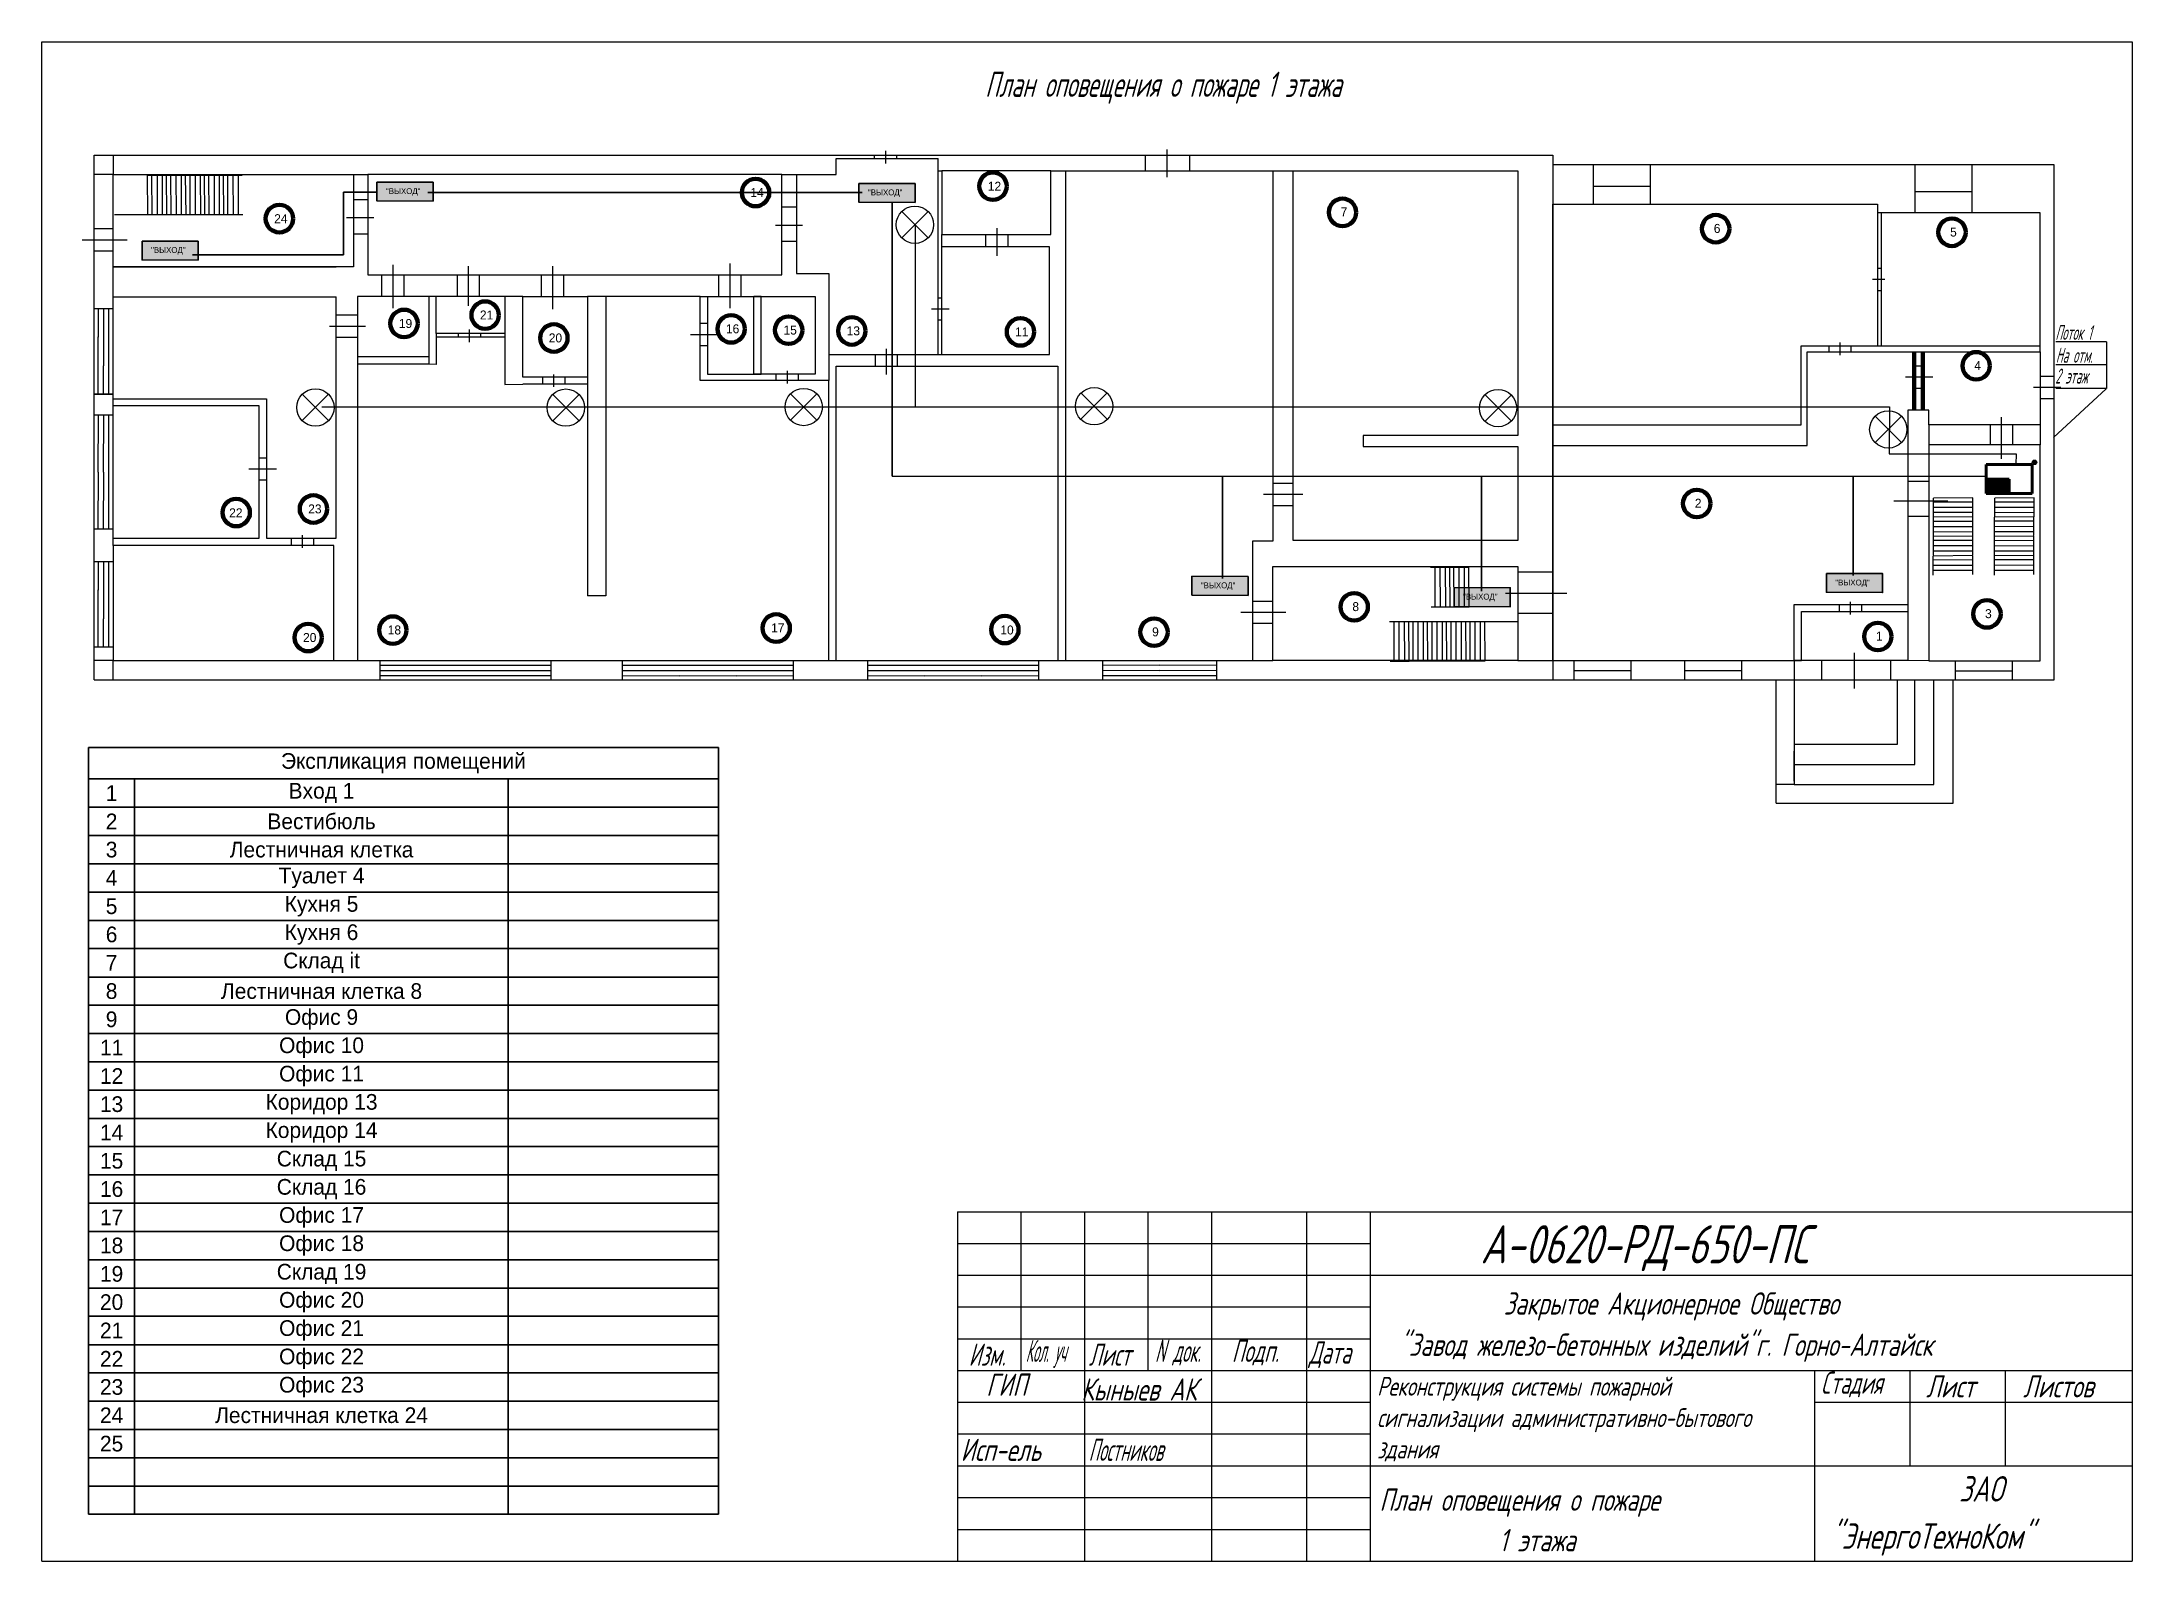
# Model space of a CAD drawing. Header units: millimetres. Extents: x 100 to 1433, y 100 to 1069.
import ezdxf

# ---------------------------------------------------------------- set-up
doc = ezdxf.new("R2010")
doc.units = ezdxf.units.MM
for name, color, linetype, lineweight in [('ИИ_ОФОРМЛЕНИЕ_025', 7, 'Continuous', 25), ('ППК и др. приБоры', 171, 'Continuous', 50), ('Рамка толстая', 7, 'Continuous', 60), ('ТОНКИЕ', 150, 'Continuous', 13)]:
    doc.layers.add(name, color=color, linetype=linetype, lineweight=lineweight)
for name, color, linetype in [('кабельная трасса', 7, 'Continuous'), ('приборы и датчики', 7, 'Continuous'), ('таблица', 7, 'Continuous')]:
    doc.layers.add(name, color=color, linetype=linetype)
doc.styles.add('Annotative', font='txt')
doc.styles.add('simplex', font='simplex.shx', dxfattribs={"width": 0.8, "oblique": 15})

# ---------------------------------------------------------------- blocks, each defined once
blk = doc.blocks.new('A$C134D03C4')
at = {"layer": 'ППК и др. приБоры'}
blk.add_hatch(color=256, dxfattribs=at).paths.add_polyline_path([(4, 0), (4, 2.5), (0, 2.5), (0, 0)])
for p, q in [((0, 5), (0, 0)), ((8, 5), (0, 5)), ((8, 0), (8, 5)), ((4, 2.5), (0, 2.5)), ((0, 0), (8, 0)), ((4, 0), (4, 2.5))]:
    blk.add_line(p, q, dxfattribs=at)
blk = doc.blocks.new('*T10')
at = {"color": 0, "linetype": 'ByBlock', "lineweight": -2, "transparency": 16777216}
for p, q in [((0, 0), (401.8, 0)), ((0, 0), (0, -488.8)), ((401.8, 0), (401.8, -488.8)), ((0, -20), (401.8, -20)), ((29.5, -20), (29.5, -488.8)), ((267.8, -20), (267.8, -488.8)), ((0, -38.1), (401.8, -38.1)), ((0, -56.1), (401.8, -56.1)), ((0, -74.1), (401.8, -74.1)), ((0, -92.2), (401.8, -92.2)), ((0, -110.2), (401.8, -110.2)), ((0, -128.2), (401.8, -128.2)), ((0, -146.3), (401.8, -146.3)), ((0, -164.3), (401.8, -164.3)), ((0, -182.3), (401.8, -182.3)), ((0, -200.3), (401.8, -200.3)), ((0, -218.4), (401.8, -218.4)), ((0, -236.4), (401.8, -236.4)), ((0, -254.4), (401.8, -254.4)), ((0, -272.5), (401.8, -272.5)), ((0, -290.5), (401.8, -290.5)), ((0, -308.5), (401.8, -308.5)), ((0, -326.6), (401.8, -326.6)), ((0, -344.6), (401.8, -344.6)), ((0, -362.6), (401.8, -362.6)), ((0, -380.7), (401.8, -380.7)), ((0, -398.7), (401.8, -398.7)), ((0, -416.7), (401.8, -416.7)), ((0, -434.8), (401.8, -434.8)), ((0, -452.8), (401.8, -452.8)), ((0, -470.8), (401.8, -470.8)), ((0, -488.8), (401.8, -488.8))]:
    blk.add_line(p, q, dxfattribs=at)
at = {"layer": 'таблица', "color": 0, "transparency": 16777216, "char_height": 10, "attachment_point": 5}
for s, insert, width in [('Экспликация помещений', (200.9, -10), 398.751), ('1', (14.8, -29), 26.547), ('Вход 1', (148.7, -29), 235.287), ('2', (14.8, -47.1), 26.547), ('Вестибюль', (148.7, -47.1), 235.287), ('3', (14.8, -65.1), 26.547), ('Лестничная клетка', (148.7, -65.1), 235.287), ('4', (14.8, -83.1), 26.547), ('Туалет 4', (148.7, -83.1), 235.287), ('5', (14.8, -101.2), 26.547), ('Кухня 5', (148.7, -101.2), 235.287), ('6', (14.8, -119.2), 26.547), ('Кухня 6', (148.7, -119.2), 235.287), ('7', (14.8, -137.2), 26.547), ('Склад it', (148.7, -137.2), 235.287), ('8', (14.8, -155.3), 26.547), ('Лестничная клетка 8', (148.7, -155.3), 235.287), ('9', (14.8, -173.3), 26.547), ('Офис 9', (148.7, -173.3), 235.287), ('11', (14.8, -191.3), 26.547), ('Офис 10', (148.7, -191.3), 235.287), ('12', (14.8, -209.4), 26.547), ('Офис 11', (148.7, -209.4), 235.287), ('13', (14.8, -227.4), 26.547), ('Коридор 13', (148.7, -227.4), 235.287), ('Коридор 14', (148.7, -245.4), 235.287), ('14', (14.8, -245.4), 26.547), ('15', (14.8, -263.5), 26.547), ('Склад 15', (148.7, -263.5), 235.287), ('16', (14.8, -281.5), 26.547), ('Склад 16', (148.7, -281.5), 235.287), ('Офис 17', (148.7, -299.5), 235.287), ('17', (14.8, -299.5), 26.547), ('18', (14.8, -317.5), 26.547), ('Офис 18', (148.7, -317.5), 235.287), ('19', (14.8, -335.6), 26.547), ('Склад 19', (148.7, -335.6), 235.287), ('Офис 20', (148.7, -353.6), 235.287), ('20', (14.8, -353.6), 26.547), ('21', (14.8, -371.6), 26.547), ('Офис 21', (148.7, -371.6), 235.287), ('22', (14.8, -389.7), 26.547), ('Офис 22', (148.7, -389.7), 235.287), ('23', (14.8, -407.7), 26.547), ('Офис 23', (148.7, -407.7), 235.287), ('24', (14.8, -425.7), 26.547), ('Лестничная клетка 24', (148.7, -425.7), 235.287), ('25', (14.8, -443.8), 26.547)]:
    blk.add_mtext(s, dxfattribs=dict(at, insert=insert, width=width))

msp = doc.modelspace()

# ---------------------------------------------------------------- hatches: boundary and pattern name
at = {"layer": 'кабельная трасса', "lineweight": 9}
h = msp.add_hatch(color=256, dxfattribs=at)
edge = h.paths.add_edge_path()
edge.add_arc((1370.8, 800.5), 1.43, 0, 360)
at = {"layer": 'приборы и датчики'}
h = msp.add_hatch(color=3, dxfattribs=at)
h.dxf.hatch_style = 1
h.paths.add_polyline_path([(313.7, 967.2), (349.5, 967.1), (349.5, 979.1), (313.7, 979.2)])
h.paths.add_polyline_path([(318.5, 970), (344.8, 970), (344.8, 976.3), (318.5, 976.3)], flags=24)
h = msp.add_hatch(color=3, dxfattribs=at)
h.dxf.hatch_style = 1
h.paths.add_polyline_path([(621.1, 966.4), (656.9, 966.2), (656.9, 978.3), (621.1, 978.4)])
h.paths.add_polyline_path([(625.9, 969.2), (652.2, 969.2), (652.2, 975.5), (625.9, 975.5)], flags=24)
h = msp.add_hatch(color=3, dxfattribs=at)
h.dxf.hatch_style = 1
h.paths.add_polyline_path([(164, 929.6), (199.7, 929.5), (199.7, 941.5), (164, 941.6)])
h.paths.add_polyline_path([(168.8, 932.5), (195, 932.5), (195, 938.7), (168.8, 938.7)], flags=24)
h = msp.add_hatch(color=3, dxfattribs=at)
h.dxf.hatch_style = 1
h.paths.add_polyline_path([(833.5, 715.9), (869.3, 715.7), (869.3, 727.7), (833.5, 727.9)])
h.paths.add_polyline_path([(838.3, 718.7), (864.5, 718.7), (864.5, 724.9), (838.3, 724.9)], flags=24)
h = msp.add_hatch(color=3, dxfattribs=at)
h.dxf.hatch_style = 1
h.paths.add_polyline_path([(1000.7, 708.7), (1036.5, 708.5), (1036.5, 720.6), (1000.7, 720.7)])
h.paths.add_polyline_path([(1005.5, 711.5), (1031.7, 711.5), (1031.7, 717.7), (1005.5, 717.7)], flags=24)
h = msp.add_hatch(color=3, dxfattribs=at)
h.dxf.hatch_style = 1
h.paths.add_polyline_path([(1238.1, 717.7), (1273.9, 717.5), (1273.9, 729.6), (1238.1, 729.7)])
h.paths.add_polyline_path([(1242.9, 720.5), (1269.1, 720.5), (1269.1, 726.8), (1242.9, 726.8)], flags=24)

# ---------------------------------------------------------------- linework, layer by layer
at = {"lineweight": 9}
for p, q in [((817.7, 982.4), (817.7, 1000)), ((133.3, 661.8), (133.3, 996.4)), ((133.3, 996.4), (1063.6, 996.4)), ((145.5, 996.4), (145.5, 984.1)), ((606.7, 984.1), (606.7, 994.3)), ((606.7, 994.3), (671.6, 994.3)), ((631.1, 994.3), (631.1, 996.4)), ((638.2, 991.1), (638.2, 999.1)), ((645.3, 994.3), (645.3, 996.4)), ((671.6, 986.4), (671.6, 994.3)), ((803.8, 986.4), (803.8, 996.4)), ((832.2, 986.4), (832.2, 996.4)), ((1063.6, 996.4), (1063.6, 661.8)), ((1383.4, 990.2), (1063.6, 990.2)), ((1089.6, 965.2), (1089.6, 990.2)), ((1125.9, 965.2), (1125.9, 990.2)), ((1294.7, 959.6), (1294.7, 990.2)), ((1331, 959.6), (1331, 990.2)), ((1383.4, 661.8), (1383.4, 990.2)), ((145.5, 984.1), (133.3, 984.1)), ((145.5, 984.1), (298.7, 984.1)), ((145.5, 925.1), (145.5, 984.1)), ((179.3, 983.4), (167.2, 983.4)), ((167.2, 983.4), (167.4, 958.3)), ((170, 983.4), (170.1, 958.3)), ((173.5, 983.4), (173.5, 958.3)), ((176.7, 983.4), (176.8, 958.3)), ((191.3, 983.4), (179.3, 983.4)), ((179.3, 983.4), (179.5, 958.3)), ((182.1, 983.4), (182.2, 958.3)), ((185.5, 983.4), (185.6, 958.3)), ((188.8, 983.4), (188.9, 958.3)), ((203.6, 983.5), (191.5, 983.5)), ((191.5, 983.5), (191.8, 958.3)), ((194.3, 983.5), (194.4, 958.3)), ((197.8, 983.5), (197.8, 958.3)), ((201, 983.5), (201.1, 958.3)), ((215.6, 983.5), (203.6, 983.5)), ((203.6, 983.5), (203.8, 958.4)), ((206.4, 983.5), (206.5, 958.4)), ((209.9, 983.5), (209.9, 958.4)), ((213.1, 983.5), (213.2, 958.4)), ((227.7, 983.5), (215.7, 983.5)), ((215.7, 983.5), (215.9, 958.4)), ((218.5, 983.5), (218.5, 958.4)), ((221.9, 983.5), (222, 958.4)), ((225.2, 983.5), (225.2, 958.4)), ((298.7, 984.1), (298.7, 925.1)), ((298.7, 984.1), (307.9, 984.1)), ((307.9, 984.1), (307.9, 920)), ((572, 984.1), (307.9, 984.1)), ((572, 920), (572, 984.1)), ((572, 984.1), (581.2, 984.1)), ((581.2, 984.1), (581.2, 921)), ((581.2, 984.1), (606.7, 984.1)), ((671.6, 869.2), (671.6, 986.4)), ((671.6, 986.4), (673.9, 986.4)), ((673.9, 986.4), (673.9, 945.8)), ((743.6, 986.4), (673.9, 986.4)), ((743.6, 945.8), (743.6, 986.4)), ((743.6, 986.4), (752.8, 986.4)), ((752.8, 986.4), (752.8, 674.1)), ((752.8, 986.4), (885.1, 986.4)), ((885.1, 986.4), (898.1, 986.4)), ((885.1, 986.4), (885.1, 750.2)), ((898.1, 986.4), (1041.4, 986.4)), ((898.1, 750.7), (898.1, 986.4)), ((1041.4, 986.4), (1041.4, 817.6)), ((1089.6, 976.6), (1125.9, 976.6)), ((1294.7, 973.3), (1331, 973.2)), ((307.9, 967.9), (298.7, 967.9)), ((581.2, 963.2), (572, 963.2)), ((1063.6, 824.5), (1063.6, 965.2)), ((1063.6, 965.2), (1147.1, 965.2)), ((1147.1, 965.2), (1270.7, 965.2)), ((1270.7, 965.2), (1270.7, 959.6)), ((145.5, 949.3), (133.3, 949.3)), ((179.7, 958.3), (146.3, 958.3)), ((191.8, 958.3), (179.5, 958.3)), ((204, 958.3), (191.8, 958.3)), ((216.1, 958.4), (203.8, 958.4)), ((228.1, 958.4), (215.9, 958.4)), ((311.8, 956.4), (294.4, 956.4)), ((585.2, 951.6), (567.8, 951.6)), ((709.2, 932.2), (709.2, 949.8)), ((1273, 959.6), (1270.7, 959.6)), ((1270.7, 959.6), (1270.7, 874.8)), ((1374.4, 959.6), (1273, 959.6)), ((1273, 959.6), (1273, 874.8)), ((1374.4, 874.8), (1374.4, 959.6)), ((154.4, 942.2), (125.7, 942.2)), ((145.5, 935.1), (133.3, 935.1)), ((307.9, 946.1), (298.7, 946.1)), ((581.2, 941.3), (572, 941.3)), ((673.9, 945.8), (743.6, 945.8)), ((673.9, 869.2), (673.9, 945.8)), ((742.6, 937.9), (673.9, 937.9)), ((702.1, 937.9), (702.1, 945.8)), ((716.3, 937.9), (716.3, 945.8)), ((742.6, 869.2), (742.6, 937.9)), ((298.7, 925.1), (145.5, 925.1)), ((145.5, 906), (145.5, 925.1)), ((145.5, 925.1), (287.8, 925.1)), ((307.9, 920), (572, 920)), ((316.9, 906.2), (316.9, 920)), ((324, 898.8), (324, 926.4)), ((331.1, 906.2), (331.1, 920)), ((365, 906.2), (365, 920)), ((372.1, 900.4), (372.1, 925.6)), ((379.2, 906.2), (379.2, 920)), ((418.7, 906.2), (418.7, 920)), ((425.8, 898.2), (425.8, 925.5)), ((432.9, 906.2), (432.9, 920)), ((531.8, 906.2), (531.8, 920)), ((538.9, 898.8), (538.9, 927.3)), ((546, 906.2), (546, 920)), ((581.2, 921), (601.9, 921)), ((601.9, 921), (601.9, 869.2)), ((1273, 924.1), (1270.7, 924.1)), ((1275.4, 917), (1267.6, 917)), ((1273, 909.9), (1270.7, 909.9)), ((145.6, 898.5), (133.3, 898.5)), ((136, 862.1), (136.1, 898.5)), ((139.5, 862.1), (139.5, 898.5)), ((142.7, 862.1), (142.8, 898.5)), ((145.5, 841.1), (145.5, 906)), ((145.5, 906), (287.8, 906)), ((287.8, 752.2), (287.8, 906)), ((301.3, 894.3), (287.8, 894.3)), ((346.8, 906.2), (301.3, 906.2)), ((301.3, 906.2), (301.3, 674.1)), ((351.4, 906.2), (346.8, 906.2)), ((346.8, 906.2), (346.8, 867.7)), ((395.3, 906.2), (351.4, 906.2)), ((351.4, 882.7), (351.4, 906.2)), ((406.8, 906.2), (395.3, 906.2)), ((395.3, 906.2), (395.3, 882.7)), ((406.8, 854.9), (406.8, 906.2)), ((406.8, 906.2), (448.1, 906.2)), ((459.6, 906.2), (448.1, 906.2)), ((448.1, 906.2), (448.1, 854.9)), ((519.9, 906.2), (459.6, 906.2)), ((459.6, 906.2), (459.6, 715.4)), ((519.9, 852.8), (519.9, 906.2)), ((519.9, 906.2), (524.5, 906.2)), ((524.5, 906.2), (558.7, 906.2)), ((524.5, 906.2), (524.5, 856.7)), ((558.7, 906.2), (554.1, 906.2)), ((554.1, 906.2), (593.2, 906.2)), ((554.1, 856.7), (554.1, 906.2)), ((558.7, 856.7), (558.7, 906.2)), ((593.2, 906.2), (593.2, 856.7)), ((678.7, 898.2), (667.3, 898.2)), ((673.9, 905.3), (671.6, 905.3)), ((136, 844.1), (136, 880.5)), ((139.4, 844.1), (139.5, 880.5)), ((142.7, 844.1), (142.7, 880.5)), ((306.4, 887.2), (283.5, 887.2)), ((301.3, 880.1), (287.8, 880.1)), ((395.3, 882.7), (351.4, 882.7)), ((351.4, 882.7), (351.4, 863)), ((395.3, 880.4), (351.4, 880.4)), ((365.7, 880.4), (365.7, 882.7)), ((372.8, 877.2), (372.8, 885.2)), ((379.9, 880.4), (379.9, 882.7)), ((395.3, 882.7), (395.3, 880.4)), ((395.3, 880.4), (395.3, 850.2)), ((531.2, 881.9), (513.7, 881.9)), ((524.5, 889), (519.9, 889)), ((673.9, 891.1), (671.6, 891.1)), ((346.8, 867.7), (301.3, 867.7)), ((346.8, 867.7), (346.8, 863.1)), ((524.5, 874.8), (519.9, 874.8)), ((601.9, 869.2), (671.6, 869.2)), ((601.9, 869.2), (601.9, 852.8)), ((631.6, 861.8), (631.6, 869.2)), ((638.7, 856.6), (638.7, 872.9)), ((645.8, 861.8), (645.8, 869.2)), ((671.6, 869.2), (673.9, 869.2)), ((673.9, 869.2), (742.6, 869.2)), ((1222, 824.5), (1222, 874.8)), ((1222, 874.8), (1222, 874.8)), ((1222, 874.8), (1270.7, 874.8)), ((1225.8, 811.2), (1225.8, 871)), ((1225.8, 871), (1374.4, 871)), ((1239.8, 871), (1239.8, 874.8)), ((1246.9, 868.9), (1246.9, 876.9)), ((1254, 871), (1254, 874.8)), ((1270.7, 874.8), (1273, 874.8)), ((1273, 874.8), (1374.4, 874.8)), ((1374.4, 871), (1374.4, 874.8)), ((1374.4, 871), (1374.4, 824.5)), ((346.8, 863.1), (301.3, 863.1)), ((351.4, 863), (346.8, 863.1)), ((448.1, 854.9), (406.8, 854.9)), ((419.5, 850.3), (419.5, 854.9)), ((426.6, 848.6), (426.6, 856.6)), ((433.7, 850.3), (433.7, 854.9)), ((448.1, 854.9), (448.1, 850.3)), ((524.5, 856.7), (558.7, 856.7)), ((593.2, 856.7), (554.1, 856.7)), ((568.4, 852.8), (568.4, 856.7)), ((575.5, 850.8), (575.5, 858.8)), ((582.6, 852.8), (582.6, 856.7)), ((606.5, 674.1), (606.5, 861.8)), ((606.5, 861.8), (748, 861.8)), ((748, 861.8), (748, 674.1)), ((1306, 854.8), (1288.6, 854.8)), ((1299.6, 861.9), (1294, 861.9)), ((1383.4, 855.3), (1374.4, 855.3)), ((133.2, 844.1), (145.5, 844.1)), ((145.5, 844.1), (133.2, 844.1)), ((145.5, 836.5), (145.5, 841.1)), ((145.5, 841.1), (243.3, 841.1)), ((243.3, 841.1), (243.3, 752.2)), ((395.3, 850.2), (406.8, 850.3)), ((448.1, 850.3), (406.8, 850.3)), ((448.1, 850.3), (448.1, 715.4)), ((601.9, 852.8), (519.9, 852.8)), ((601.9, 674.1), (601.9, 852.8)), ((1299.6, 847.7), (1294, 847.7)), ((1387.6, 848.2), (1370.1, 848.2)), ((1383.4, 841.1), (1374.4, 841.1)), ((145.5, 830.7), (133.3, 830.7)), ((136, 794.3), (136.1, 830.7)), ((139.4, 794.3), (139.5, 830.7)), ((142.7, 794.3), (142.8, 830.7)), ((145.5, 752.2), (145.5, 836.5)), ((238.7, 836.5), (145.5, 836.5)), ((238.7, 752.2), (238.7, 836.5)), ((1303.4, 833.7), (1290.1, 833.7)), ((1290.1, 833.7), (1290.1, 709.8)), ((1303.4, 824.5), (1303.4, 833.7)), ((1349.8, 802.8), (1349.8, 829.3)), ((1041.4, 817.6), (942.6, 817.6)), ((942.6, 817.6), (942.6, 810.7)), ((1063.6, 811.2), (1063.6, 824.5)), ((1063.6, 824.5), (1222, 824.5)), ((1374.4, 824.5), (1303.4, 824.5)), ((1303.4, 824.5), (1303.4, 673.9)), ((1342.7, 811.8), (1342.7, 824.5)), ((1356.9, 811.8), (1356.9, 824.5)), ((1374.4, 824.5), (1374.4, 811.8)), ((243.3, 803.3), (238.7, 803.3)), ((942.6, 810.7), (1041.4, 810.7)), ((1041.4, 810.7), (1041.4, 750.7)), ((1063.6, 674.1), (1063.6, 811.2)), ((1063.6, 811.2), (1225.8, 811.2)), ((1374.4, 811.8), (1303.4, 811.8)), ((1374.4, 673.9), (1374.4, 811.8)), ((136, 758), (136.1, 794.3)), ((139.4, 758), (139.5, 794.3)), ((142.7, 758), (142.8, 794.3)), ((249.6, 796.2), (232.1, 796.2)), ((243.3, 789.1), (238.7, 789.1)), ((898.1, 787.1), (885.1, 787.1)), ((1303.4, 788.4), (1290.1, 788.4)), ((904.3, 780), (879.1, 780)), ((1315.5, 775.7), (1281.1, 775.7)), ((1331.5, 778), (1306.4, 777.8)), ((1306.4, 765.6), (1306.4, 777.8)), ((1331.5, 775.2), (1306.4, 775.2)), ((1331.5, 766), (1331.5, 778)), ((1370.6, 778), (1345.5, 777.7)), ((1345.5, 765.5), (1345.5, 777.7)), ((1370.6, 775.2), (1345.5, 775.1)), ((1370.6, 765.9), (1370.6, 778)), ((898.1, 772.9), (885.1, 772.9)), ((1303.4, 766), (1290.1, 766)), ((1331.5, 771.8), (1306.4, 771.8)), ((1331.5, 768.5), (1306.4, 768.5)), ((1331.6, 765.7), (1306.4, 765.5)), ((1306.4, 753.2), (1306.4, 765.5)), ((1331.6, 762.9), (1306.4, 762.8)), ((1331.6, 753.7), (1331.6, 765.7)), ((1370.5, 765.8), (1345.4, 765.6)), ((1345.4, 753.3), (1345.4, 765.6)), ((1370.5, 763), (1345.4, 763)), ((1370.6, 771.7), (1345.5, 771.7)), ((1370.6, 768.5), (1345.5, 768.4)), ((1370.5, 753.8), (1370.5, 765.8)), ((145.5, 758), (133.3, 758)), ((145.5, 747.6), (145.5, 752.2)), ((145.5, 752.2), (238.7, 752.2)), ((286.2, 747.6), (145.5, 747.6)), ((145.5, 747.6), (145.5, 674.1)), ((243.3, 752.2), (287.8, 752.2)), ((259.2, 747.6), (259.2, 752.2)), ((266.3, 746), (266.3, 754.1)), ((273.4, 747.6), (273.4, 752.1)), ((286.2, 674.1), (286.2, 747.6)), ((885.1, 750.2), (872.1, 750.2)), ((872.1, 750.2), (872.1, 674.1)), ((1041.4, 750.7), (898.1, 750.7)), ((1331.6, 759.5), (1306.4, 759.4)), ((1331.6, 756.2), (1306.4, 756.1)), ((1331.5, 753.5), (1306.4, 753.3)), ((1306.4, 741.1), (1306.4, 753.3)), ((1331.5, 750.7), (1306.4, 750.7)), ((1331.5, 747.3), (1306.4, 747.3)), ((1331.5, 741.5), (1331.5, 753.5)), ((1370.5, 759.6), (1345.4, 759.5)), ((1370.5, 756.3), (1345.4, 756.3)), ((1370.5, 753.4), (1345.4, 753.2)), ((1345.4, 740.9), (1345.4, 753.2)), ((1370.5, 750.6), (1345.4, 750.5)), ((1370.5, 747.2), (1345.4, 747.1)), ((1370.5, 741.4), (1370.5, 753.4)), ((145.6, 737.2), (133.3, 737.2)), ((136, 700.8), (136.1, 737.2)), ((139.5, 700.8), (139.5, 737.2)), ((142.7, 700.8), (142.8, 737.2)), ((885.1, 674.1), (885.1, 734.1)), ((885.1, 734.1), (1041.4, 734.1)), ((985.6, 733.7), (997.9, 733.7)), ((988.6, 708.5), (988.5, 733.7)), ((991.9, 708.5), (991.8, 733.7)), ((995.3, 708.5), (995.2, 733.7)), ((997.7, 733.7), (1010, 733.7)), ((998.1, 708.5), (997.9, 733.7)), ((1000.7, 708.5), (1000.6, 733.7)), ((1004, 708.5), (1003.9, 733.7)), ((1007.4, 708.5), (1007.3, 733.7)), ((1010.2, 708.5), (1010, 733.7)), ((1041.4, 734.1), (1041.4, 674.1)), ((1331.5, 741.1), (1306.3, 740.8)), ((1306.3, 728.6), (1306.3, 740.8)), ((1331.5, 738.3), (1306.3, 738.2)), ((1331.5, 734.8), (1306.3, 734.8)), ((1331.5, 744), (1306.4, 744)), ((1331.5, 729), (1331.5, 741.1)), ((1370.4, 741.1), (1345.3, 740.9)), ((1345.3, 728.6), (1345.3, 740.9)), ((1370.4, 738.3), (1345.3, 738.3)), ((1370.4, 734.9), (1345.3, 734.8)), ((1370.5, 743.9), (1345.4, 743.8)), ((1370.4, 729.1), (1370.4, 741.1)), ((1063.6, 730.6), (1041.4, 730.6)), ((1331.5, 731.6), (1306.3, 731.5)), ((1370.4, 731.6), (1345.3, 731.6)), ((136, 682.8), (136, 719.2)), ((139.4, 682.8), (139.5, 719.2)), ((142.7, 682.8), (142.7, 719.2)), ((459.6, 715.4), (448.1, 715.4)), ((885.1, 711.9), (872.1, 711.9)), ((986.1, 708.5), (998.1, 708.5)), ((998.2, 708.5), (1010.2, 708.5)), ((1072.5, 716.9), (1033.4, 716.9)), ((1217.6, 674.1), (1217.6, 709.8)), ((1217.6, 709.8), (1290.1, 709.8)), ((1246.4, 705.5), (1246.4, 709.8)), ((1253.5, 703.5), (1253.5, 711.5)), ((1260.6, 705.5), (1260.6, 709.8)), ((1290.1, 709.8), (1290.1, 705.5)), ((893.3, 704.8), (864.6, 704.8)), ((885.1, 697.7), (872.1, 697.7)), ((959.5, 699), (971.8, 699)), ((962.5, 673.8), (962.4, 699)), ((965.7, 673.8), (965.7, 699)), ((969.2, 673.8), (969.1, 699)), ((971.6, 699), (983.8, 699)), ((972, 673.8), (971.8, 699)), ((974.5, 673.9), (974.5, 699)), ((977.8, 673.9), (977.7, 699)), ((981.2, 673.9), (981.2, 699)), ((983.6, 699), (995.9, 699)), ((984, 673.9), (983.8, 699)), ((986.6, 673.9), (986.6, 699)), ((989.9, 673.9), (989.8, 699)), ((993.3, 673.9), (993.3, 699)), ((995.9, 699.1), (1008.1, 699.1)), ((996.1, 673.9), (995.9, 699)), ((998.8, 673.9), (998.8, 699.1)), ((1002.1, 673.9), (1002.1, 699.1)), ((1005.5, 673.9), (1005.5, 699.1)), ((1008, 699.1), (1041.4, 699.1)), ((1008.3, 673.9), (1008.1, 699.1)), ((1010.9, 674), (1010.9, 699.1)), ((1014.2, 674), (1014.1, 699.1)), ((1017.6, 674), (1017.6, 699.1)), ((1020.4, 674), (1020.2, 699.1)), ((1063.6, 704.1), (1041.4, 704.1)), ((1222.2, 674.1), (1222.2, 705.5)), ((1222.2, 705.5), (1290.1, 705.5)), ((1290.1, 705.5), (1290.1, 674.1)), ((145.5, 682.8), (133.2, 682.8)), ((145.5, 674.1), (133.3, 674.1)), ((145.5, 661.8), (145.5, 674.1)), ((145.5, 674.1), (286.2, 674.1)), ((286.2, 674.1), (299.5, 674.1)), ((299.5, 674.1), (601.9, 674.1)), ((315.7, 661.8), (315.7, 674)), ((315.7, 671.3), (352.1, 671.3)), ((315.7, 667.9), (352.1, 667.8)), ((352.1, 671.3), (388.4, 671.3)), ((352.1, 667.9), (388.4, 667.8)), ((388.4, 671.3), (424.8, 671.3)), ((388.4, 667.9), (424.8, 667.8)), ((424.8, 661.8), (424.8, 674.1)), ((470.3, 661.8), (470.3, 674)), ((470.3, 671.3), (506.6, 671.2)), ((470.3, 667.8), (506.6, 667.8)), ((506.6, 671.3), (543, 671.2)), ((506.6, 667.8), (543, 667.8)), ((543, 671.3), (579.3, 671.2)), ((543, 667.8), (579.3, 667.8)), ((579.3, 661.8), (579.3, 674)), ((601.9, 674.1), (606.5, 674.1)), ((606.5, 674.1), (748, 674.1)), ((626.7, 661.8), (626.7, 674)), ((626.7, 671.3), (663.1, 671.2)), ((626.7, 667.8), (663.1, 667.8)), ((663.1, 671.3), (699.4, 671.2)), ((663.1, 667.8), (699.4, 667.8)), ((699.4, 671.3), (735.8, 671.2)), ((699.4, 667.8), (735.8, 667.8)), ((735.8, 661.8), (735.8, 674)), ((748, 674.1), (872.1, 674.1)), ((776.7, 661.9), (776.7, 674.1)), ((776.7, 671.4), (813.1, 671.3)), ((776.7, 668), (813.1, 667.9)), ((813.1, 671.4), (849.4, 671.3)), ((813.1, 668), (849.4, 667.9)), ((849.4, 661.9), (849.4, 674.1)), ((872.1, 674.1), (885.1, 674.1)), ((1041.4, 674.1), (885.1, 674.1)), ((959.9, 673.8), (972, 673.8)), ((972, 673.9), (984, 673.9)), ((984.1, 673.9), (996.1, 673.9)), ((996.3, 673.9), (1008.3, 673.9)), ((1008.4, 674), (1020.4, 674)), ((1041.4, 674.1), (1063.6, 674.1)), ((1063.6, 674.1), (1217.6, 674.1)), ((1077.3, 661.8), (1077.3, 674.1)), ((1077.3, 667.9), (1113.6, 667.8)), ((1113.6, 661.8), (1113.6, 674.1)), ((1147.8, 661.8), (1147.8, 674.1)), ((1147.8, 667.9), (1184.2, 667.8)), ((1184.2, 661.8), (1184.2, 674.1)), ((1290.1, 674.1), (1217.6, 674.1)), ((1217.6, 674.1), (1222.2, 674.1)), ((1217.6, 674.1), (1217.6, 595.2)), ((1235.2, 661.8), (1235.2, 674.1)), ((1256.1, 656.4), (1256.1, 679.1)), ((1279.1, 661.8), (1279.1, 674.1)), ((1303.4, 673.9), (1290.1, 674.1)), ((1303.4, 673.9), (1374.4, 673.9)), ((1320.4, 661.6), (1320.4, 673.9)), ((1320.4, 667.7), (1356.7, 667.6)), ((1356.7, 661.6), (1356.7, 673.9)), ((1383.4, 661.8), (1383.4, 674.1)), ((133.3, 661.8), (133.3, 661.8)), ((133.3, 661.8), (1383.4, 661.8)), ((133.3, 661.8), (145.5, 661.8)), ((133.3, 661.8), (145.5, 661.8)), ((315.7, 664.6), (352.1, 664.6)), ((352.1, 664.6), (388.4, 664.6)), ((388.4, 664.6), (424.8, 664.6)), ((470.3, 664.6), (506.6, 664.5)), ((506.6, 664.6), (543, 664.5)), ((543, 664.6), (579.3, 664.5)), ((626.7, 664.6), (663.1, 664.5)), ((663.1, 664.6), (699.4, 664.5)), ((699.4, 664.6), (735.8, 664.5)), ((776.7, 664.7), (813.1, 664.6)), ((813.1, 664.7), (849.4, 664.6)), ((1206, 583.3), (1206, 661.8)), ((1283.5, 620.8), (1283.5, 661.8)), ((1294.4, 608), (1294.4, 661.8)), ((1306.6, 595.2), (1306.6, 661.8)), ((1318.9, 583.3), (1318.9, 661.8)), ((1217.6, 620.8), (1283.5, 620.8)), ((1217.6, 597.2), (1217.6, 616.3)), ((1217.6, 616.3), (1217.6, 597.2)), ((1217.6, 608), (1294.4, 608)), ((1217.6, 595.2), (1206, 595.1)), ((1217.6, 595.2), (1306.6, 595.2)), ((1206, 583.3), (1318.9, 583.3))]:
    msp.add_line(p, q, dxfattribs=at)
at = {"color": 3}
for p, q in [((313.7, 972.8), (292.3, 972.8)), ((292.3, 972.8), (292.3, 932.9)), ((292.3, 932.9), (196, 932.9))]:
    msp.add_line(p, q, dxfattribs=at)
at = {"lineweight": 70}
for p, q in [((1294, 833.7), (1294, 871)), ((1299.6, 833.7), (1299.6, 870.7))]:
    msp.add_line(p, q, dxfattribs=at)
at = {"color": 18, "lineweight": 9, "true_color": 0x000000}
for p, q in [((683.9, 322.8), (1433.1, 322.8)), ((683.9, 322.8), (683.9, 100.1)), ((724.4, 322.8), (724.4, 221.6)), ((764.9, 322.8), (764.9, 100.1)), ((805.4, 322.8), (805.4, 221.6)), ((845.9, 322.8), (845.9, 100.1)), ((906.6, 322.8), (906.6, 100.1)), ((947.1, 322.8), (947.1, 100.1)), ((683.9, 302.6), (947.1, 302.6)), ((683.9, 282.3), (947.1, 282.3)), ((947.1, 282.3), (1433.1, 282.3)), ((1433.1, 285.7), (1433.1, 100.1)), ((683.9, 262.1), (947.1, 262.1)), ((683.9, 241.8), (947.1, 241.8)), ((683.9, 221.6), (1433.1, 221.6)), ((1230.6, 221.6), (1230.6, 100.1)), ((1291.4, 221.6), (1291.4, 160.8)), ((1352.1, 221.6), (1352.1, 160.8)), ((683.9, 201.3), (947.1, 201.3)), ((1230.6, 201.3), (1433.1, 201.3)), ((683.9, 181.1), (947.1, 181.1)), ((683.9, 160.8), (947.1, 160.8)), ((947.1, 160.8), (1433.1, 160.8)), ((683.9, 140.6), (947.1, 140.6)), ((683.9, 120.3), (947.1, 120.3)), ((808.7, 100.1), (1433.1, 100.1))]:
    msp.add_line(p, q, dxfattribs=at)
at = {"lineweight": 70}
for centre in [(555.2, 972.5), (706.6, 976.6), (251.5, 955.9), (929.5, 959.9), (1167.5, 949.5), (1318.2, 947.2), (331, 889.1), (382.7, 894.4), (539.6, 885.6), (576.3, 884.8), (426.6, 879.8), (616.6, 884.3), (724.1, 883.7), (1333.6, 862.1), (224, 768.5), (273.2, 770.8), (1155.4, 774.3), (937, 708.4), (1340.5, 703.9), (269.9, 688.8), (323.9, 693.6), (568.4, 694.9), (714.2, 693.9), (809.3, 692.3), (1270.9, 689.5)]:
    msp.add_circle(centre, 8.75, dxfattribs=at)
at = {"layer": 'кабельная трасса', "color": 3}
for p, q in [((346.1, 972.6), (623.1, 972.6)), ((642.4, 791.7), (642.4, 966.3)), ((852.9, 791.7), (852.9, 726.4)), ((1018.1, 791.3), (1018.1, 718.4)), ((1255.1, 791.7), (1255.1, 728.4))]:
    msp.add_line(p, q, dxfattribs=at)
at = {"layer": 'кабельная трасса', "color": 5, "lineweight": 9}
for p, q in [((656.9, 952.2), (656.9, 835.9)), ((278.6, 835.9), (1052, 835.9)), ((1052, 835.9), (1278.3, 835.9)), ((1278.3, 835.9), (1278.2, 805.9)), ((1278.1, 805.9), (1359.1, 805.9)), ((1359.1, 805.9), (1359, 799.1))]:
    msp.add_line(p, q, dxfattribs=at)
at = {"layer": 'кабельная трасса', "color": 3, "lineweight": 9}
for p, q in [((1416.7, 877.4), (1384.5, 877.4)), ((1416.7, 877.4), (1416.7, 862.6)), ((1416.7, 862.6), (1384.5, 862.6)), ((1416.7, 862.6), (1416.7, 847.7)), ((1383, 816.3), (1416.6, 847.3)), ((1416.7, 847.7), (1384.5, 847.7)), ((642.4, 791.7), (1111.2, 791.7)), ((1111.2, 791.7), (1340, 791.7))]:
    msp.add_line(p, q, dxfattribs=at)
at = {"layer": 'кабельная трасса', "lineweight": 9}
msp.add_lwpolyline([(1370.8, 800.5, 0, 3.41, 0), (1377.8, 809.5, 0, 0, 0), (1383, 816.3, 0, 0, 0)], format="xyseb", dxfattribs=at)
msp.add_circle((1370.8, 800.5), 1.43, dxfattribs=at)
at = {"layer": 'приборы и датчики', "color": 5, "lineweight": 20, "ltscale": 0.2}
for p, q in [((665.3, 960.5), (648.5, 943.7)), ((648.5, 960.5), (665.3, 943.7)), ((282.9, 844), (266.1, 827.2)), ((266.1, 844), (282.9, 827.2)), ((442.6, 843.8), (425.9, 827.1)), ((425.9, 843.8), (442.6, 827.1)), ((594.3, 844.2), (577.5, 827.4)), ((577.5, 844.2), (594.3, 827.4)), ((779.5, 844.8), (762.7, 828)), ((762.7, 844.8), (779.5, 828)), ((1037.2, 843.6), (1020.4, 826.8)), ((1020.4, 843.6), (1037.2, 826.8)), ((1286, 830), (1269.2, 813.2)), ((1269.2, 830), (1286, 813.2))]:
    msp.add_line(p, q, dxfattribs=at)
at = {"layer": 'приборы и датчики'}
for points in [[(313.7, 979.2), (349.5, 979.1), (349.5, 967.1), (313.7, 967.2)], [(621.1, 978.4), (656.9, 978.3), (656.9, 966.2), (621.1, 966.4)], [(164, 941.6), (199.7, 941.5), (199.7, 929.5), (164, 929.6)], [(833.5, 727.9), (869.3, 727.7), (869.3, 715.7), (833.5, 715.9)], [(1000.7, 720.7), (1036.5, 720.6), (1036.5, 708.5), (1000.7, 708.7)], [(1238.1, 729.7), (1273.9, 729.6), (1273.9, 717.5), (1238.1, 717.7)]]:
    msp.add_lwpolyline(points, close=True, dxfattribs=at)
at = {"layer": 'приборы и датчики', "color": 5, "lineweight": 20, "ltscale": 0.2}
for centre in [(656.8, 952), (274.5, 835.5), (434.2, 835.4), (585.9, 835.8), (771.1, 836.3), (1028.7, 835.1), (1277.6, 821.5)]:
    msp.add_circle(centre, 11.9, dxfattribs=at)
at = {"layer": 'Рамка толстая', "color": 18, "lineweight": 9, "true_color": 0x000000}
for p, q in [((100, 100), (100, 1068.6)), ((100, 1068.6), (1433.1, 1068.6)), ((1433.1, 1068.6), (1433.1, 100)), ((100, 100), (1433.1, 100))]:
    msp.add_line(p, q, dxfattribs=at)

# ---------------------------------------------------------------- block references
msp.add_blockref('*T10', (129.7, 618.7))
at = {"layer": 'приборы и датчики', "color": 2, "xscale": 3.679417874363025, "yscale": 3.679417874363025, "zscale": 3.679417874363025}
msp.add_blockref('A$C134D03C4', (1340, 780.7), dxfattribs=at)

# ---------------------------------------------------------------- texts
at = {"lineweight": 70, "style": 'Annotative'}
for s, p in [('14', (551.9, 969.7)), ('12', (703.3, 973.7)), ('7', (928.3, 957.3)), ('24', (248.2, 953)), ('6', (1166.3, 946.8)), ('5', (1317, 944.5)), ('21', (379.4, 891.6)), ('19', (327.7, 886.2)), ('20', (423.3, 877)), ('16', (536.3, 882.8)), ('15', (573, 882)), ('13', (613.3, 881.5)), ('11', (720.7, 880.8)), ('4', (1332.4, 859.4)), ('23', (269.9, 768)), ('2', (1154.2, 771.6)), ('22', (219.5, 765.5)), ('8', (935.8, 705.7)), ('3', (1339.3, 701.2)), ('18', (320.6, 690.8)), ('17', (565.1, 692.1)), ('10', (711.3, 690.8)), ('9', (808.1, 689.6)), ('20', (266.6, 686)), ('1', (1269.7, 686.9))]:
    msp.add_text(s, height=5.72, dxfattribs=at).set_placement(p)
at = {"color": 18, "lineweight": 9, "true_color": 0x000000, "style": 'simplex', "oblique": 15}
for s, height, width, p in [('А-0620-РД-650-ПС', 24.3, 0.7, (1017.6, 289.9)), ('Закрытое Акционерное Общество', 14.175, 0.7, (1032.3, 257.2)), ('Кол. уч', 14.18, 0.4, (727.4, 227)), ('N', 14.2, 0.5, (809.9, 227)), ('Подп.', 14.18, 0.6, (858.9, 227)), ('Дата', 14.18, 0.6, (908.1, 226)), ('"Завод железо-бетонных изделий"г. Горно-Алтайск', 14.175, 0.7, (965.9, 230.9)), ('Изм.', 14.18, 0.6, (691.1, 224.6)), ('Лист', 14.18, 0.6, (767.7, 224.6)), ('док.', 14.18, 0.5, (821.2, 227)), ('ГИП', 14.18, 0.7, (702.3, 205.4)), ('Кыныев АК', 14.18, 0.7, (762.9, 202.4)), ('Стадия', 14.18, 0.6, (1234.6, 206.7)), ('Лист', 14.18, 0.7, (1301.7, 204.4)), ('Листов', 14.18, 0.7, (1363.5, 204.4)), ('Исп-ель', 14.18, 0.7, (686, 163.9)), ('Постников', 14.18, 0.5, (767.6, 163.9)), ('ЗАО', 16.2, 0.7, (1322.7, 138)), ('План оповещения о пожаре', 14.175, 0.7, (953.1, 132.1)), ('1 этажа', 14.18, 0.7, (1029.4, 106.3)), ('"ЭнергоТехноКом"', 16.2, 0.7, (1241.1, 107.9))]:
    msp.add_text(s, height=height, dxfattribs=dict(at, width=width)).set_placement(p)
at = {"layer": 'ИИ_ОФОРМЛЕНИЕ_025', "lineweight": 9, "insert": (951.6, 217.5), "char_height": 12, "attachment_point": 1}
msp.add_mtext_dynamic_manual_height_columns('{\\Fsimplex|c204;\\Q15;\\W0.7;\\C2;Реконструкция системы пожарной сигнализации административно-бытового здания }', width=276.259, gutter_width=12.5, heights=[0], dxfattribs=at)
at = {"layer": 'кабельная трасса', "color": 6, "lineweight": 9, "style": 'simplex', "oblique": 15, "width": 0.5}
msp.add_text('Поток 1', height=9.47, rotation=359.8101, dxfattribs=at).set_placement((1384.1, 878.6))
at = {"layer": 'кабельная трасса', "lineweight": 9, "style": 'simplex', "oblique": 15, "width": 0.5}
for s, p in [('На отм.', (1384.4, 864.1)), ('2 этаж', (1384, 850.8))]:
    msp.add_text(s, height=9.47, rotation=359.8101, dxfattribs=at).set_placement(p)
at = {"layer": 'приборы и датчики', "char_height": 3.75, "attachment_point": 1}
for insert in [(319.5, 975.3), (626.9, 974.5), (169.7, 937.8), (839.2, 724), (1243.8, 725.8), (1006.4, 716.8)]:
    msp.add_mtext_dynamic_manual_height_columns('"ВЫХОД"', width=17.054, gutter_width=12.5, heights=[2.4], dxfattribs=dict(at, insert=insert))
at = {"layer": 'ТОНКИЕ', "lineweight": 9, "style": 'simplex', "oblique": 15, "width": 0.6}
msp.add_text('План оповещения о пожаре 1 этажа', height=16.062, dxfattribs=at).set_placement((701.6, 1033.5))

doc.saveas('drawing.dxf')
